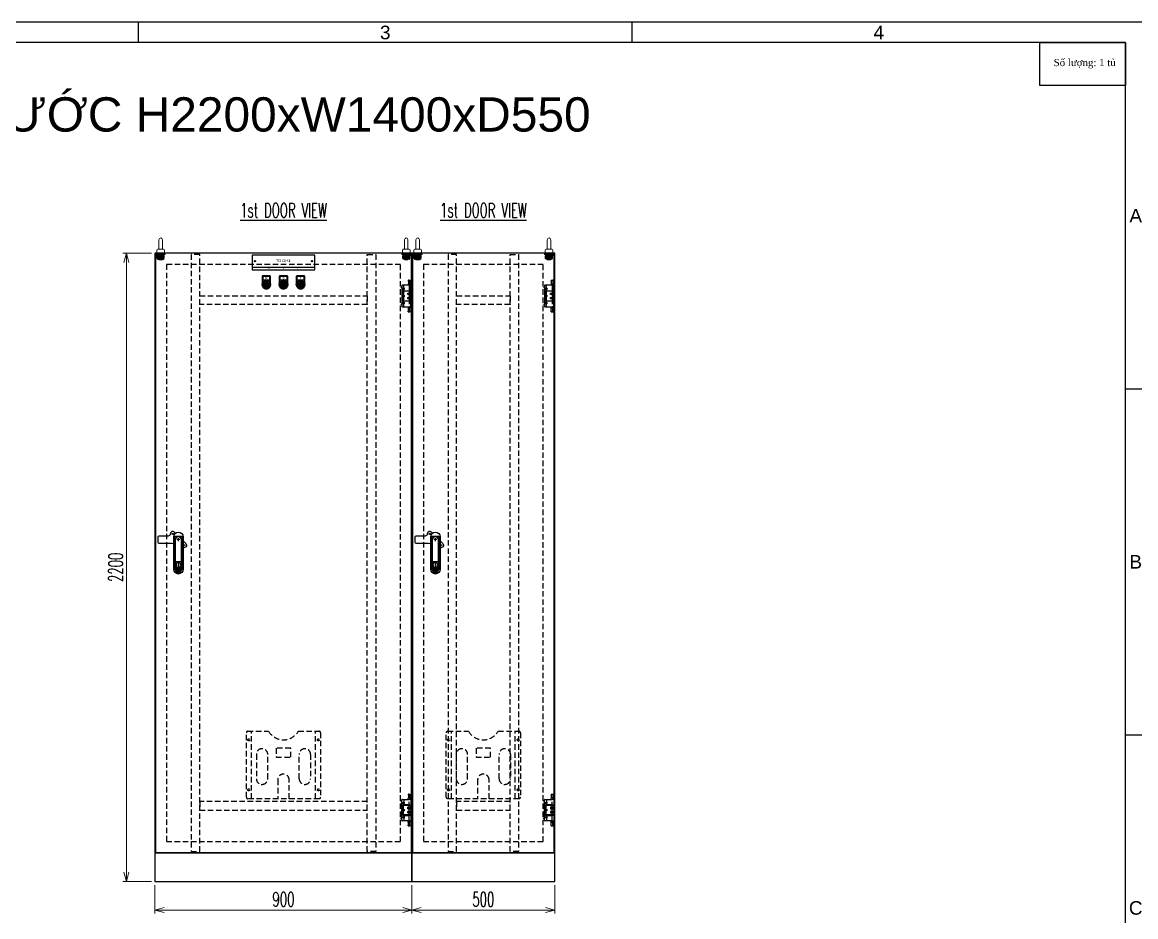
# Model space of a CAD drawing. Header units: millimetres. Extents: x 173893 to 258446, y -176540 to -123824.
# Drawn here: x 186986 to 190886, y -163850 to -160719 of the extents above; entities that cross this region are included whole.
import ezdxf
from ezdxf.enums import TextEntityAlignment as Align

# ---------------------------------------------------------------- set-up
doc = ezdxf.new("R2010")
doc.units = ezdxf.units.MM
doc.header["$LTSCALE"] = 3
for name, pattern in [('ACAD_ISO04W100', [30, 24, -3, 0, -3]), ('CACHE2', [4.7625, 3.175, -1.5875]), ('HIDDEN', [9.525, 6.35, -3.175])]:
    doc.linetypes.add(name, pattern=pattern)
for name, color, linetype in [('1-EMC-ACESS', 4, 'Continuous'), ('@.DM. NÉT CHÍNH', 7, 'Continuous'), ('@.TEXT', 7, 'Continuous'), ('@.VISIBLE', 7, 'Continuous'), ('Ann_green', 3, 'Continuous'), ('centerline', 6, 'ACAD_ISO04W100'), ('dim', 7, 'Continuous'), ('EQUIPMENT', 4, 'Continuous'), ('equipments', 2, 'Continuous'), ('hw_Punch', 3, 'Continuous')]:
    doc.layers.add(name, color=color, linetype=linetype)
doc.layers.add('FORT', color=2, linetype='Continuous', lineweight=35)
doc.layers.add('POINTILLE', color=8, linetype='CACHE2', lineweight=25)
doc.styles.add('Ann_w01', font='romans.shx', dxfattribs={"width": 0.6, "bigfont": 'chineset.shx'})
doc.styles.add('Arial', font='arial.ttf')
doc.styles.add('ISO8', font='ISO8')
doc.styles.get("Standard").update_dxf_attribs({"font": 'arial.ttf'})
doc.dimstyles.new('Dim 01_SC25', dxfattribs={"dimscale": 25, "dimtxt": 2, "dimasz": 1.3, "dimexe": 0.5, "dimexo": 0.5, "dimgap": 0.5, "dimtad": 1, "dimdec": 1, "dimzin": 12, "dimdsep": 46, "dimtxsty": 'Ann_w01', "dimblk": 'OPEN30', "dimcen": 1.5, "dimclrd": 6, "dimclre": 6, "dimclrt": 3, "dimadec": 1, "dimazin": 3, "dimtm": 1e-09, "dimtfac": 1, "dimtdec": 1, "dimtix": 1, "dimtmove": 0, "dimatfit": 3, "dimldrblk": 'OPEN30', "dimfxl": 1, "dimtolj": 1, "dimlwd": 0, "dimlwe": 0, "dimarcsym": 0})

# ---------------------------------------------------------------- blocks, each defined once
blk = doc.blocks.new('KHUNG BAN VE (Made by Tung)')
at = {"layer": '@.VISIBLE', "color": 8}
for p, q in [((148.5, 207), (148.5, 210)), ((221.25, 207), (221.25, 210)), ((294, 156), (297, 156)), ((294, 105), (297, 105))]:
    blk.add_line(p, q, dxfattribs=at)
for points in [[(0, 0), (297, 0), (297, 210), (0, 210)], [(3, 3), (294, 3), (294, 207), (3, 207)]]:
    blk.add_lwpolyline(points, close=True, dxfattribs=at)
at = {"layer": '@.TEXT', "color": 1, "style": 'Arial'}
for s, p in [('3', (184.875, 208.5)), ('4', (257.625, 208.5)), ('A', (295.5, 181.5)), ('B', (295.5, 130.5)), ('C', (295.5, 79.5))]:
    blk.add_text(s, height=2, dxfattribs=at).set_placement(p, align=Align.MIDDLE_CENTER)
for tag, height, p in [('DESIGNER_NAME', 2, (38, 15.5)), ('PROJECT_CODE', 2, (258.5, 15.5)), ('SCALE', 2, (289, 15.5)), ('APPROVED_NAME', 2, (38, 10.5)), ('CUSTOMER_NAME', 2, (258.5, 10.5)), ('PAGE', 2, (289, 10.5)), ('DRAWING_NAME', 4, (173, 8)), ('TOTAL', 2, (289, 5.5))]:
    blk.add_attdef(tag, text='', height=height, dxfattribs=at).set_placement(p, align=Align.MIDDLE_CENTER)
blk = doc.blocks.new('_Open30')
at = {"color": 0, "linetype": 'ByBlock', "lineweight": -2}
for p, q in [((-1, 0.27), (0, 0)), ((0, 0), (-1, -0.27)), ((0, 0), (-1, 0))]:
    blk.add_line(p, q, dxfattribs=at)
blk = doc.blocks.new('*D50')
at = {"layer": 'Defpoints', "color": 0, "transparency": 16777216}
for p in [(187450.8, -163726.8), (188350.8, -163726.8), (187450.8, -163826.8)]:
    blk.add_point(p, dxfattribs=at)
at = {"layer": 'dim', "color": 6, "lineweight": 0, "transparency": 16777216}
for p, q in [((187450.8, -163739.3), (187450.8, -163839.3)), ((188350.8, -163739.3), (188350.8, -163839.3)), ((188318.3, -163826.8), (187483.3, -163826.8))]:
    blk.add_line(p, q, dxfattribs=at)
at = {"layer": 'dim', "color": 6, "lineweight": 0, "transparency": 16777216, "xscale": 32.5, "yscale": 32.5, "zscale": 32.5, "rotation": 180}
blk.add_blockref('_Open30', (187450.8, -163826.8), dxfattribs=at)
at = {"layer": 'dim', "color": 6, "lineweight": 0, "transparency": 16777216, "xscale": 32.5, "yscale": 32.5, "zscale": 32.5}
blk.add_blockref('_Open30', (188350.8, -163826.8), dxfattribs=at)
at = {"layer": 'dim', "color": 3, "transparency": 16777216, "insert": (187900.8, -163789.3), "char_height": 50, "attachment_point": 5, "style": 'Ann_w01'}
blk.add_mtext('\\A1;900', dxfattribs=at)
blk = doc.blocks.new('*D51')
at = {"layer": 'Defpoints', "color": 0, "transparency": 16777216}
for p in [(187350.8, -161526.8), (187450.8, -161526.8), (187450.8, -163726.8)]:
    blk.add_point(p, dxfattribs=at)
at = {"layer": 'dim', "color": 6, "lineweight": 0, "transparency": 16777216}
for p, q in [((187438.3, -161526.8), (187338.3, -161526.8)), ((187350.8, -163694.3), (187350.8, -161559.3)), ((187438.3, -163726.8), (187338.3, -163726.8))]:
    blk.add_line(p, q, dxfattribs=at)
at = {"layer": 'dim', "color": 6, "lineweight": 0, "transparency": 16777216, "xscale": 32.5, "yscale": 32.5, "zscale": 32.5}
for p, rotation in [((187350.8, -161526.8), 90), ((187350.8, -163726.8), 270)]:
    blk.add_blockref('_Open30', p, dxfattribs=dict(at, rotation=rotation))
at = {"layer": 'dim', "color": 3, "transparency": 16777216, "insert": (187313.3, -162626.8), "char_height": 50, "attachment_point": 5, "rotation": 90, "style": 'Ann_w01'}
blk.add_mtext('\\A1;2200', dxfattribs=at)
blk = doc.blocks.new('*U30')
at = {"color": 1}
for p, q in [((-7.5, 0), (7.5, 0)), ((5.3, 5.3), (-5.3, -5.3)), ((-5.3, 5.3), (5.3, -5.3)), ((0, -7.5), (0, 7.5))]:
    blk.add_line(p, q, dxfattribs=at)
for radius in [15, 14.5]:
    blk.add_circle((0, 0), radius)
for radius in [8.5, 7.5]:
    blk.add_circle((0, 0), radius, dxfattribs=at)
at = {"layer": 'hw_Punch'}
blk.add_circle((0, 0), 11.5, dxfattribs=at)
blk = doc.blocks.new('*U28')
at = {"color": 2}
for p, q in [((5.3, 5.3), (-5.3, -5.3)), ((-5.3, 5.3), (5.3, -5.3)), ((0, -7.5), (0, 7.5)), ((-7.5, 0), (7.5, 0))]:
    blk.add_line(p, q, dxfattribs=at)
for radius in [15, 14.5]:
    blk.add_circle((0, 0), radius)
for radius in [8.5, 7.5]:
    blk.add_circle((0, 0), radius, dxfattribs=at)
at = {"layer": 'hw_Punch'}
blk.add_circle((0, 0), 11.5, dxfattribs=at)
blk = doc.blocks.new('*U29')
at = {"color": 3}
for p, q in [((5.3, 5.3), (-5.3, -5.3)), ((-5.3, 5.3), (5.3, -5.3)), ((0, -7.5), (0, 7.5)), ((-7.5, 0), (7.5, 0))]:
    blk.add_line(p, q, dxfattribs=at)
for radius in [15, 14.5]:
    blk.add_circle((0, 0), radius)
for radius in [8.5, 7.5]:
    blk.add_circle((0, 0), radius, dxfattribs=at)
at = {"layer": 'hw_Punch'}
blk.add_circle((0, 0), 11.5, dxfattribs=at)
blk = doc.blocks.new('*D52')
at = {"layer": 'Defpoints', "color": 0, "transparency": 16777216}
for p in [(188350.8, -163726.8), (188850.8, -163726.8), (188350.8, -163826.8)]:
    blk.add_point(p, dxfattribs=at)
at = {"layer": 'dim', "color": 6, "lineweight": 0, "transparency": 16777216}
for p, q in [((188350.8, -163739.3), (188350.8, -163839.3)), ((188850.8, -163739.3), (188850.8, -163839.3)), ((188818.3, -163826.8), (188383.3, -163826.8))]:
    blk.add_line(p, q, dxfattribs=at)
at = {"layer": 'dim', "color": 6, "lineweight": 0, "transparency": 16777216, "xscale": 32.5, "yscale": 32.5, "zscale": 32.5, "rotation": 180}
blk.add_blockref('_Open30', (188350.8, -163826.8), dxfattribs=at)
at = {"layer": 'dim', "color": 6, "lineweight": 0, "transparency": 16777216, "xscale": 32.5, "yscale": 32.5, "zscale": 32.5}
blk.add_blockref('_Open30', (188850.8, -163826.8), dxfattribs=at)
at = {"layer": 'dim', "color": 3, "transparency": 16777216, "insert": (188600.8, -163789.3), "char_height": 50, "attachment_point": 5, "style": 'Ann_w01'}
blk.add_mtext('\\A1;500', dxfattribs=at)
blk = doc.blocks.new('HM12_COTE')
at = {"layer": 'FORT'}
for p, q in [((-11, 9.2), (-9.5, 10)), ((-11, 0.8), (-11, 9.2)), ((-9.5, 0), (-11, 0.8)), ((9.5, 10), (-9.5, 10)), ((-9.5, 0), (9.5, 0)), ((-5.5, 0.8), (-5.5, 9.2)), ((5.5, 0.8), (5.5, 9.2)), ((11, 9.2), (9.5, 10)), ((9.5, 0), (11, 0.8)), ((11, 0.8), (11, 9.2))]:
    blk.add_line(p, q, dxfattribs=at)
for centre, radius, start, end in [((-8.2, 5.1), 4.86, 55.6159, 124.3841), ((-8.2, 4.9), 4.86, 235.6159, 304.3841), ((0, -8.2), 18.2, 72.4121, 107.5879), ((0, 18.2), 18.2, 252.4121, 287.5879), ((8.2, 5.1), 4.86, 55.6159, 124.3841), ((8.2, 4.9), 4.86, 235.6159, 304.3841)]:
    blk.add_arc(centre, radius, start, end, dxfattribs=at)
blk = doc.blocks.new('CALE_M12_IPN')
at = {"layer": 'FORT'}
for p, q in [((-13.5, 3.61), (13.5, 3.61)), ((-13.5, -1.89), (-13.5, 3.61)), ((13.5, 1.89), (-13.5, -1.89)), ((13.5, 3.61), (13.5, 1.89))]:
    blk.add_line(p, q, dxfattribs=at)
at = {"layer": 'POINTILLE'}
for p, q in [((-7, 3.61), (-7, -0.98)), ((7, 3.61), (7, 0.98))]:
    blk.add_line(p, q, dxfattribs=at)
blk = doc.blocks.new('RONDELLE_M12')
at = {"layer": 'FORT'}
blk.add_lwpolyline([(-13.5, 2.5), (-13.5, 0), (13.5, 0), (13.5, 2.5)], close=True, dxfattribs=at)
at = {"layer": 'POINTILLE'}
for p, q in [((-7, 0), (-7, 2.5)), ((7, 0), (7, 2.5))]:
    blk.add_line(p, q, dxfattribs=at)

msp = doc.modelspace()

# ---------------------------------------------------------------- linework, layer by layer
for points in [[(190550.07, -160789.84), (190850.07, -160789.84), (190850.07, -160939.82), (190550.07, -160939.82)], [(187450.83, -163626.78), (188350.83, -163626.78), (188350.83, -161526.78), (187450.83, -161526.78)], [(188350.83, -163626.78), (188850.83, -163626.78), (188850.83, -161526.78), (188350.83, -161526.78)], [(188350.83, -163626.78), (187450.83, -163626.78), (187450.83, -163726.78), (188350.83, -163726.78)], [(188850.83, -163626.78), (188350.83, -163626.78), (188350.83, -163726.78), (188850.83, -163726.78)]]:
    msp.add_lwpolyline(points, close=True)
at = {"color": 4}
for points in [[(187452.33, -163626.78), (188349.33, -163626.78), (188349.33, -161526.78), (187452.33, -161526.78)], [(188352.33, -163626.78), (188849.33, -163626.78), (188849.33, -161526.78), (188352.33, -161526.78)]]:
    msp.add_lwpolyline(points, close=True, dxfattribs=at)
at = {"color": 8, "linetype": 'HIDDEN'}
for points in [[(187577.33, -161531.78), (187577.33, -163621.78), (187607.33, -163621.78), (187607.33, -161531.78)], [(188224.33, -161531.78), (188224.33, -163621.78), (188194.33, -163621.78), (188194.33, -161531.78)], [(188477.33, -161531.78), (188477.33, -163621.78), (188507.33, -163621.78), (188507.33, -161531.78)], [(188724.33, -161531.78), (188724.33, -163621.78), (188694.33, -163621.78), (188694.33, -161531.78)], [(187490.83, -163586.78), (188310.83, -163586.78), (188310.83, -161566.78), (187490.83, -161566.78)], [(188390.83, -163586.78), (188810.83, -163586.78), (188810.83, -161566.78), (188390.83, -161566.78)], [(188194.33, -161706.78), (187607.33, -161706.78), (187607.33, -161676.78), (188194.33, -161676.78)], [(188694.33, -161706.78), (188507.33, -161706.78), (188507.33, -161676.78), (188694.33, -161676.78)], [(188194.33, -163446.78), (187607.33, -163446.78), (187607.33, -163476.78), (188194.33, -163476.78)], [(188694.33, -163446.78), (188507.33, -163446.78), (188507.33, -163476.78), (188694.33, -163476.78)]]:
    msp.add_lwpolyline(points, close=True, dxfattribs=at)
for points in [[(187855.83, -161638.26), (187855.83, -161608.78, 0.4142136), (187853.83, -161606.78), (187827.83, -161606.78, 0.4142136), (187825.83, -161608.78), (187825.83, -161638.26)], [(187915.83, -161638.26), (187915.83, -161608.78, 0.4142136), (187913.83, -161606.78), (187887.83, -161606.78, 0.4142136), (187885.83, -161608.78), (187885.83, -161638.26)], [(187975.83, -161638.26), (187975.83, -161608.78, 0.4142136), (187973.83, -161606.78), (187947.83, -161606.78, 0.4142136), (187945.83, -161608.78), (187945.83, -161638.26)]]:
    msp.add_lwpolyline(points, format="xyb")
for points in [[(187829.08, -161619.78), (187852.58, -161619.78, 0.4142136), (187853.58, -161618.78), (187853.58, -161609.78, 0.4142136), (187852.58, -161608.78), (187829.08, -161608.78, 0.4142136), (187828.08, -161609.78), (187828.08, -161618.78, 0.4142136)], [(187889.08, -161619.78), (187912.58, -161619.78, 0.4142136), (187913.58, -161618.78), (187913.58, -161609.78, 0.4142136), (187912.58, -161608.78), (187889.08, -161608.78, 0.4142136), (187888.08, -161609.78), (187888.08, -161618.78, 0.4142136)], [(187949.08, -161619.78), (187972.58, -161619.78, 0.4142136), (187973.58, -161618.78), (187973.58, -161609.78, 0.4142136), (187972.58, -161608.78), (187949.08, -161608.78, 0.4142136), (187948.08, -161609.78), (187948.08, -161618.78, 0.4142136)]]:
    msp.add_lwpolyline(points, format="xyb", close=True)
for points in [[(187839.35, -161651.78), (187842.31, -161651.78)], [(187840.78, -161651.78), (187840.87, -161651.78)], [(187899.35, -161651.78), (187902.31, -161651.78)], [(187900.78, -161651.78), (187900.87, -161651.78)], [(187959.35, -161651.78), (187962.31, -161651.78)], [(187960.78, -161651.78), (187960.87, -161651.78)]]:
    msp.add_lwpolyline(points)
for centre in [(187840.83, -161636.78), (187840.83, -161636.78), (187900.83, -161636.78), (187900.83, -161636.78), (187960.83, -161636.78), (187960.83, -161636.78)]:
    msp.add_circle(centre, 11.5)
for centre in [(187840.83, -161636.78), (187900.83, -161636.78), (187960.83, -161636.78)]:
    msp.add_arc(centre, 15.07, 174.36588, 5.63412)
at = {"layer": '@.VISIBLE'}
msp.add_line((187790.83, -161575.78), (188010.83, -161575.78), dxfattribs=at)
msp.add_lwpolyline([(187790.83, -161585.78), (188010.83, -161585.78), (188010.83, -161533.78), (187790.83, -161533.78)], close=True, dxfattribs=at)
for centre in [(187800.83, -161554.78), (188000.83, -161554.78)]:
    msp.add_circle(centre, 2, dxfattribs=at)
at = {"layer": 'Ann_green', "color": 8, "linetype": 'HIDDEN'}
for p, q in [((187788.83, -163436.78), (187788.83, -163200.78)), ((188012.83, -163436.78), (188012.83, -163200.78)), ((188488.83, -163436.78), (188488.83, -163200.78)), ((188712.83, -163436.78), (188712.83, -163200.78))]:
    msp.add_line(p, q, dxfattribs=at)
for points in [[(188030.83, -163205.78), (188030.83, -163431.78, -0.4142136), (188025.83, -163436.78), (187775.83, -163436.78, -0.4142136), (187770.83, -163431.78), (187770.83, -163205.78, -0.4142136), (187775.83, -163200.78), (187848.87, -163200.78, 0.5773503), (187952.79, -163200.78), (188025.83, -163200.78, -0.4142136)], [(188730.83, -163205.78), (188730.83, -163431.78, -0.4142136), (188725.83, -163436.78), (188475.83, -163436.78, -0.4142136), (188470.83, -163431.78), (188470.83, -163205.78, -0.4142136), (188475.83, -163200.78), (188548.87, -163200.78, 0.5773503), (188652.79, -163200.78), (188725.83, -163200.78, -0.4142136)], [(187825.83, -163386.78), (187825.83, -163386.78, 0.4142136), (187845.83, -163366.78), (187845.83, -163281.78, 0.4142136), (187825.83, -163261.78), (187825.83, -163261.78, 0.4142136), (187805.83, -163281.78), (187805.83, -163366.78, 0.4142136)], [(187975.82, -163386.78), (187975.82, -163386.78, -0.4142136), (187955.82, -163366.78), (187955.82, -163281.78, -0.4142136), (187975.82, -163261.78), (187975.82, -163261.78, -0.4142136), (187995.82, -163281.78), (187995.82, -163366.78, -0.4142136)], [(188525.83, -163386.78), (188525.83, -163386.78, 0.4142136), (188545.83, -163366.78), (188545.83, -163281.78, 0.4142136), (188525.83, -163261.78), (188525.83, -163261.78, 0.4142136), (188505.83, -163281.78), (188505.83, -163366.78, 0.4142136)], [(188675.82, -163386.78), (188675.82, -163386.78, -0.4142136), (188655.82, -163366.78), (188655.82, -163281.78, -0.4142136), (188675.82, -163261.78), (188675.82, -163261.78, -0.4142136), (188695.82, -163281.78), (188695.82, -163366.78, -0.4142136)]]:
    msp.add_lwpolyline(points, format="xyb", close=True, dxfattribs=at)
for points in [[(187875.33, -163291.28), (187926.33, -163291.28), (187926.33, -163260.28), (187875.33, -163260.28)], [(188575.33, -163291.28), (188626.33, -163291.28), (188626.33, -163260.28), (188575.33, -163260.28)]]:
    msp.add_lwpolyline(points, close=True, dxfattribs=at)
for points in [[(187920.83, -163436.78), (187920.83, -163370.78, 1), (187880.83, -163370.78), (187880.83, -163436.78)], [(188620.83, -163436.78), (188620.83, -163370.78, 1), (188580.83, -163370.78), (188580.83, -163436.78)]]:
    msp.add_lwpolyline(points, format="xyb", dxfattribs=at)
for centre in [(187778.83, -163230.78), (188022.83, -163230.78), (188478.83, -163230.78), (188722.83, -163230.78), (187778.83, -163405.78), (188022.83, -163405.78), (188478.83, -163405.78), (188722.83, -163405.78)]:
    msp.add_circle(centre, 3.5, dxfattribs=at)
at = {"layer": 'centerline'}
for p, q in [((187470.83, -161528.78), (187470.83, -161524.78)), ((188330.83, -161528.78), (188330.83, -161524.78)), ((188370.83, -161528.78), (188370.83, -161524.78)), ((188830.83, -161528.78), (188830.83, -161524.78)), ((188341.33, -161633.28), (188341.33, -161720.28)), ((188841.33, -161633.28), (188841.33, -161720.28)), ((187532.83, -162534.78), (187532.83, -162524.78)), ((188432.83, -162534.78), (188432.83, -162524.78)), ((188341.33, -163520.28), (188341.33, -163433.28)), ((188841.33, -163520.28), (188841.33, -163433.28))]:
    msp.add_line(p, q, dxfattribs=at)
for points in [[(187537.83, -162529.78), (187527.83, -162529.78)], [(188437.83, -162529.78), (188427.83, -162529.78)]]:
    msp.add_lwpolyline(points, dxfattribs=at)
at = {"layer": 'EQUIPMENT'}
for p, q in [((188315.13, -161640.28), (188315.13, -161713.28)), ((188322.36, -161639.28), (188316.13, -161639.28)), ((188321.79, -161657.28), (188321.79, -161640.28)), ((188341.33, -161639.28), (188322.36, -161639.28)), ((188337.83, -161634.78), (188337.83, -161636.78)), ((188338.33, -161634.28), (188344.33, -161634.28)), ((188338.83, -161637.78), (188338.83, -161639.28)), ((188341.33, -161639.28), (188346.33, -161639.28)), ((188343.83, -161637.78), (188343.83, -161639.28)), ((188344.83, -161634.78), (188344.83, -161636.78)), ((188347.33, -161657.28), (188347.33, -161640.28)), ((188815.13, -161640.28), (188815.13, -161713.28)), ((188822.36, -161639.28), (188816.13, -161639.28)), ((188821.79, -161657.28), (188821.79, -161640.28)), ((188841.33, -161639.28), (188822.36, -161639.28)), ((188837.83, -161634.78), (188837.83, -161636.78)), ((188838.33, -161634.28), (188844.33, -161634.28)), ((188838.83, -161637.78), (188838.83, -161639.28)), ((188841.33, -161639.28), (188846.33, -161639.28)), ((188843.83, -161637.78), (188843.83, -161639.28)), ((188844.83, -161634.78), (188844.83, -161636.78)), ((188847.33, -161657.28), (188847.33, -161640.28)), ((188313.13, -161646.28), (188313.13, -161648.28)), ((188315.13, -161646.28), (188313.13, -161646.28)), ((188315.13, -161648.28), (188313.13, -161648.28)), ((188318.9, -161695.28), (188318.9, -161658.28)), ((188318.9, -161658.28), (188321.21, -161658.28)), ((188321.21, -161658.28), (188341.33, -161658.28)), ((188326.39, -161659.98), (188326.39, -161658.28)), ((188336.72, -161658.28), (188336.72, -161659.98)), ((188336.72, -161666.78), (188336.72, -161671.78)), ((188336.72, -161681.78), (188336.72, -161686.78)), ((188338.34, -161659.98), (188337.83, -161658.28)), ((188337.83, -161666.78), (188337.83, -161669.11)), ((188339.18, -161671.08), (188337.93, -161669.41)), ((188339.18, -161682.48), (188337.93, -161684.15)), ((188343.08, -161671.28), (188339.58, -161671.28)), ((188339.58, -161682.28), (188343.08, -161682.28)), ((188346.33, -161658.28), (188341.33, -161658.28)), ((188343.48, -161671.08), (188344.73, -161669.41)), ((188343.48, -161682.48), (188344.73, -161684.15)), ((188344.32, -161659.98), (188344.83, -161658.28)), ((188344.83, -161666.78), (188344.83, -161669.11)), ((188813.13, -161646.28), (188813.13, -161648.28)), ((188815.13, -161646.28), (188813.13, -161646.28)), ((188815.13, -161648.28), (188813.13, -161648.28)), ((188818.9, -161695.28), (188818.9, -161658.28)), ((188818.9, -161658.28), (188821.21, -161658.28)), ((188821.21, -161658.28), (188841.33, -161658.28)), ((188826.39, -161659.98), (188826.39, -161658.28)), ((188836.72, -161658.28), (188836.72, -161659.98)), ((188836.72, -161666.78), (188836.72, -161671.78)), ((188836.72, -161681.78), (188836.72, -161686.78)), ((188838.34, -161659.98), (188837.83, -161658.28)), ((188837.83, -161666.78), (188837.83, -161669.11)), ((188839.18, -161671.08), (188837.93, -161669.41)), ((188839.18, -161682.48), (188837.93, -161684.15)), ((188843.08, -161671.28), (188839.58, -161671.28)), ((188839.58, -161682.28), (188843.08, -161682.28)), ((188846.33, -161658.28), (188841.33, -161658.28)), ((188843.48, -161671.08), (188844.73, -161669.41)), ((188843.48, -161682.48), (188844.73, -161684.15)), ((188844.32, -161659.98), (188844.83, -161658.28)), ((188844.83, -161666.78), (188844.83, -161669.11)), ((188313.13, -161705.28), (188313.13, -161707.28)), ((188315.13, -161705.28), (188313.13, -161705.28)), ((188315.13, -161707.28), (188313.13, -161707.28)), ((188316.13, -161714.28), (188322.36, -161714.28)), ((188321.21, -161695.28), (188318.9, -161695.28)), ((188341.33, -161695.28), (188321.21, -161695.28)), ((188321.79, -161713.28), (188321.79, -161696.28)), ((188322.36, -161714.28), (188341.33, -161714.28)), ((188326.39, -161695.28), (188326.39, -161693.58)), ((188336.72, -161693.58), (188336.72, -161695.28)), ((188337.83, -161684.45), (188337.83, -161686.78)), ((188338.34, -161693.58), (188337.83, -161695.28)), ((188337.83, -161716.78), (188337.83, -161718.78)), ((188344.33, -161719.28), (188338.33, -161719.28)), ((188338.83, -161714.28), (188338.83, -161715.78)), ((188341.33, -161695.28), (188346.33, -161695.28)), ((188346.33, -161714.28), (188341.33, -161714.28)), ((188343.83, -161714.28), (188343.83, -161715.78)), ((188344.32, -161693.58), (188344.83, -161695.28)), ((188344.83, -161684.45), (188344.83, -161686.78)), ((188344.83, -161716.78), (188344.83, -161718.78)), ((188347.33, -161713.28), (188347.33, -161696.28)), ((188813.13, -161705.28), (188813.13, -161707.28)), ((188815.13, -161705.28), (188813.13, -161705.28)), ((188815.13, -161707.28), (188813.13, -161707.28)), ((188816.13, -161714.28), (188822.36, -161714.28)), ((188821.21, -161695.28), (188818.9, -161695.28)), ((188841.33, -161695.28), (188821.21, -161695.28)), ((188821.79, -161713.28), (188821.79, -161696.28)), ((188822.36, -161714.28), (188841.33, -161714.28)), ((188826.39, -161695.28), (188826.39, -161693.58)), ((188836.72, -161693.58), (188836.72, -161695.28)), ((188837.83, -161684.45), (188837.83, -161686.78)), ((188838.34, -161693.58), (188837.83, -161695.28)), ((188837.83, -161716.78), (188837.83, -161718.78)), ((188844.33, -161719.28), (188838.33, -161719.28)), ((188838.83, -161714.28), (188838.83, -161715.78)), ((188841.33, -161695.28), (188846.33, -161695.28)), ((188846.33, -161714.28), (188841.33, -161714.28)), ((188843.83, -161714.28), (188843.83, -161715.78)), ((188844.32, -161693.58), (188844.83, -161695.28)), ((188844.83, -161684.45), (188844.83, -161686.78)), ((188844.83, -161716.78), (188844.83, -161718.78)), ((188847.33, -161713.28), (188847.33, -161696.28)), ((188337.83, -163436.78), (188337.83, -163434.78)), ((188344.33, -163434.28), (188338.33, -163434.28)), ((188338.83, -163439.28), (188338.83, -163437.78)), ((188343.83, -163439.28), (188343.83, -163437.78)), ((188344.83, -163436.78), (188344.83, -163434.78)), ((188837.83, -163436.78), (188837.83, -163434.78)), ((188844.33, -163434.28), (188838.33, -163434.28)), ((188838.83, -163439.28), (188838.83, -163437.78)), ((188843.83, -163439.28), (188843.83, -163437.78)), ((188844.83, -163436.78), (188844.83, -163434.78)), ((188313.13, -163448.28), (188313.13, -163446.28)), ((188315.13, -163446.28), (188313.13, -163446.28)), ((188315.13, -163448.28), (188313.13, -163448.28)), ((188315.13, -163513.28), (188315.13, -163440.28)), ((188316.13, -163439.28), (188322.36, -163439.28)), ((188321.21, -163458.28), (188318.9, -163458.28)), ((188318.9, -163458.28), (188318.9, -163495.28)), ((188341.33, -163458.28), (188321.21, -163458.28)), ((188321.79, -163440.28), (188321.79, -163457.28)), ((188322.36, -163439.28), (188341.33, -163439.28)), ((188326.39, -163458.28), (188326.39, -163459.98)), ((188336.72, -163459.98), (188336.72, -163458.28)), ((188336.72, -163471.78), (188336.72, -163466.78)), ((188338.34, -163459.98), (188337.83, -163458.28)), ((188337.83, -163469.11), (188337.83, -163466.78)), ((188339.18, -163471.08), (188337.93, -163469.41)), ((188339.58, -163471.28), (188343.08, -163471.28)), ((188346.33, -163439.28), (188341.33, -163439.28)), ((188341.33, -163458.28), (188346.33, -163458.28)), ((188343.48, -163471.08), (188344.73, -163469.41)), ((188344.32, -163459.98), (188344.83, -163458.28)), ((188344.83, -163469.11), (188344.83, -163466.78)), ((188347.33, -163440.28), (188347.33, -163457.28)), ((188813.13, -163448.28), (188813.13, -163446.28)), ((188815.13, -163446.28), (188813.13, -163446.28)), ((188815.13, -163448.28), (188813.13, -163448.28)), ((188815.13, -163513.28), (188815.13, -163440.28)), ((188816.13, -163439.28), (188822.36, -163439.28)), ((188821.21, -163458.28), (188818.9, -163458.28)), ((188818.9, -163458.28), (188818.9, -163495.28)), ((188841.33, -163458.28), (188821.21, -163458.28)), ((188821.79, -163440.28), (188821.79, -163457.28)), ((188822.36, -163439.28), (188841.33, -163439.28)), ((188826.39, -163458.28), (188826.39, -163459.98)), ((188836.72, -163459.98), (188836.72, -163458.28)), ((188836.72, -163471.78), (188836.72, -163466.78)), ((188838.34, -163459.98), (188837.83, -163458.28)), ((188837.83, -163469.11), (188837.83, -163466.78)), ((188839.18, -163471.08), (188837.93, -163469.41)), ((188839.58, -163471.28), (188843.08, -163471.28)), ((188846.33, -163439.28), (188841.33, -163439.28)), ((188841.33, -163458.28), (188846.33, -163458.28)), ((188843.48, -163471.08), (188844.73, -163469.41)), ((188844.32, -163459.98), (188844.83, -163458.28)), ((188844.83, -163469.11), (188844.83, -163466.78)), ((188847.33, -163440.28), (188847.33, -163457.28)), ((188313.13, -163507.28), (188313.13, -163505.28)), ((188315.13, -163505.28), (188313.13, -163505.28)), ((188315.13, -163507.28), (188313.13, -163507.28)), ((188322.36, -163514.28), (188316.13, -163514.28)), ((188318.9, -163495.28), (188321.21, -163495.28)), ((188321.21, -163495.28), (188341.33, -163495.28)), ((188321.79, -163496.28), (188321.79, -163513.28)), ((188341.33, -163514.28), (188322.36, -163514.28)), ((188326.39, -163493.58), (188326.39, -163495.28)), ((188336.72, -163486.78), (188336.72, -163481.78)), ((188336.72, -163495.28), (188336.72, -163493.58)), ((188337.83, -163486.78), (188337.83, -163484.45)), ((188338.34, -163493.58), (188337.83, -163495.28)), ((188339.18, -163482.48), (188337.93, -163484.15)), ((188338.83, -163515.78), (188338.83, -163514.28)), ((188343.08, -163482.28), (188339.58, -163482.28)), ((188346.33, -163495.28), (188341.33, -163495.28)), ((188341.33, -163514.28), (188346.33, -163514.28)), ((188343.48, -163482.48), (188344.73, -163484.15)), ((188343.83, -163515.78), (188343.83, -163514.28)), ((188344.32, -163493.58), (188344.83, -163495.28)), ((188344.83, -163486.78), (188344.83, -163484.45)), ((188347.33, -163496.28), (188347.33, -163513.28)), ((188813.13, -163507.28), (188813.13, -163505.28)), ((188815.13, -163505.28), (188813.13, -163505.28)), ((188815.13, -163507.28), (188813.13, -163507.28)), ((188822.36, -163514.28), (188816.13, -163514.28)), ((188818.9, -163495.28), (188821.21, -163495.28)), ((188821.21, -163495.28), (188841.33, -163495.28)), ((188821.79, -163496.28), (188821.79, -163513.28)), ((188841.33, -163514.28), (188822.36, -163514.28)), ((188826.39, -163493.58), (188826.39, -163495.28)), ((188836.72, -163486.78), (188836.72, -163481.78)), ((188836.72, -163495.28), (188836.72, -163493.58)), ((188837.83, -163486.78), (188837.83, -163484.45)), ((188838.34, -163493.58), (188837.83, -163495.28)), ((188839.18, -163482.48), (188837.93, -163484.15)), ((188838.83, -163515.78), (188838.83, -163514.28)), ((188843.08, -163482.28), (188839.58, -163482.28)), ((188846.33, -163495.28), (188841.33, -163495.28)), ((188841.33, -163514.28), (188846.33, -163514.28)), ((188843.48, -163482.48), (188844.73, -163484.15)), ((188843.83, -163515.78), (188843.83, -163514.28)), ((188844.32, -163493.58), (188844.83, -163495.28)), ((188844.83, -163486.78), (188844.83, -163484.45)), ((188847.33, -163496.28), (188847.33, -163513.28)), ((188337.83, -163518.78), (188337.83, -163516.78)), ((188338.33, -163519.28), (188344.33, -163519.28)), ((188344.83, -163518.78), (188344.83, -163516.78)), ((188837.83, -163518.78), (188837.83, -163516.78)), ((188838.33, -163519.28), (188844.33, -163519.28)), ((188844.83, -163518.78), (188844.83, -163516.78))]:
    msp.add_line(p, q, dxfattribs=at)
at = {"layer": 'EQUIPMENT', "color": 8}
for p, q in [((188337.83, -161621.78), (188337.83, -161623.78)), ((188338.33, -161621.28), (188344.33, -161621.28)), ((188338.83, -161624.78), (188338.83, -161634.28)), ((188343.83, -161624.78), (188343.83, -161634.28)), ((188344.83, -161621.78), (188344.83, -161623.78)), ((188837.83, -161621.78), (188837.83, -161623.78)), ((188838.33, -161621.28), (188844.33, -161621.28)), ((188838.83, -161624.78), (188838.83, -161634.28)), ((188843.83, -161624.78), (188843.83, -161634.28)), ((188844.83, -161621.78), (188844.83, -161623.78)), ((188338.83, -161728.78), (188338.83, -161719.28)), ((188343.83, -161728.78), (188343.83, -161719.28)), ((188838.83, -161728.78), (188838.83, -161719.28)), ((188843.83, -161728.78), (188843.83, -161719.28)), ((188337.83, -161731.78), (188337.83, -161729.78)), ((188338.33, -161732.28), (188344.33, -161732.28)), ((188344.83, -161731.78), (188344.83, -161729.78)), ((188837.83, -161731.78), (188837.83, -161729.78)), ((188838.33, -161732.28), (188844.33, -161732.28)), ((188844.83, -161731.78), (188844.83, -161729.78)), ((188337.83, -163421.78), (188337.83, -163423.78)), ((188338.33, -163421.28), (188344.33, -163421.28)), ((188338.83, -163424.78), (188338.83, -163434.28)), ((188343.83, -163424.78), (188343.83, -163434.28)), ((188344.83, -163421.78), (188344.83, -163423.78)), ((188837.83, -163421.78), (188837.83, -163423.78)), ((188838.33, -163421.28), (188844.33, -163421.28)), ((188838.83, -163424.78), (188838.83, -163434.28)), ((188843.83, -163424.78), (188843.83, -163434.28)), ((188844.83, -163421.78), (188844.83, -163423.78)), ((188337.83, -163531.78), (188337.83, -163529.78)), ((188338.33, -163532.28), (188344.33, -163532.28)), ((188338.83, -163528.78), (188338.83, -163519.28)), ((188343.83, -163528.78), (188343.83, -163519.28)), ((188344.83, -163531.78), (188344.83, -163529.78)), ((188837.83, -163531.78), (188837.83, -163529.78)), ((188838.33, -163532.28), (188844.33, -163532.28)), ((188838.83, -163528.78), (188838.83, -163519.28)), ((188843.83, -163528.78), (188843.83, -163519.28)), ((188844.83, -163531.78), (188844.83, -163529.78))]:
    msp.add_line(p, q, dxfattribs=at)
for points in [[(188347.33, -161671.78), (188336.08, -161671.78), (188336.08, -161666.78), (188347.33, -161666.78), (188347.33, -161659.98), (188320.63, -161659.98), (188320.63, -161693.58), (188347.33, -161693.58), (188347.33, -161686.78), (188336.08, -161686.78), (188336.08, -161681.78), (188347.33, -161681.78)], [(188847.33, -161671.78), (188836.08, -161671.78), (188836.08, -161666.78), (188847.33, -161666.78), (188847.33, -161659.98), (188820.63, -161659.98), (188820.63, -161693.58), (188847.33, -161693.58), (188847.33, -161686.78), (188836.08, -161686.78), (188836.08, -161681.78), (188847.33, -161681.78)], [(188347.33, -163481.78), (188336.08, -163481.78), (188336.08, -163486.78), (188347.33, -163486.78), (188347.33, -163493.58), (188320.63, -163493.58), (188320.63, -163459.98), (188347.33, -163459.98), (188347.33, -163466.78), (188336.08, -163466.78), (188336.08, -163471.78), (188347.33, -163471.78)], [(188847.33, -163481.78), (188836.08, -163481.78), (188836.08, -163486.78), (188847.33, -163486.78), (188847.33, -163493.58), (188820.63, -163493.58), (188820.63, -163459.98), (188847.33, -163459.98), (188847.33, -163466.78), (188836.08, -163466.78), (188836.08, -163471.78), (188847.33, -163471.78)]]:
    msp.add_lwpolyline(points, close=True, dxfattribs=at)
for centre in [(188320.83, -161651.78), (188320.83, -161676.78), (188820.83, -161651.78), (188820.83, -161676.78), (188320.83, -161701.78), (188820.83, -161701.78), (188320.83, -163451.78), (188320.83, -163476.78), (188820.83, -163451.78), (188820.83, -163476.78), (188320.83, -163501.78), (188820.83, -163501.78)]:
    msp.add_circle(centre, 3, dxfattribs=at)
at = {"layer": 'EQUIPMENT'}
for centre, radius, start, end in [((188316.13, -161640.28), 1, 90, 180), ((188338.33, -161634.78), 0.5, 90, 180), ((188338.33, -161636.78), 0.5, 180, 270), ((188338.33, -161637.78), 0.5, 0, 90), ((188344.33, -161637.78), 0.5, 90, 180), ((188344.33, -161634.78), 0.5, 0, 90), ((188344.33, -161636.78), 0.5, 270, 0), ((188346.33, -161640.28), 1, 0, 90), ((188816.13, -161640.28), 1, 90, 180), ((188838.33, -161634.78), 0.5, 90, 180), ((188838.33, -161636.78), 0.5, 180, 270), ((188838.33, -161637.78), 0.5, 0, 90), ((188844.33, -161637.78), 0.5, 90, 180), ((188844.33, -161634.78), 0.5, 0, 90), ((188844.33, -161636.78), 0.5, 270, 0), ((188846.33, -161640.28), 1, 0, 90), ((188338.33, -161669.11), 0.5, 180, 216.8699), ((188339.58, -161670.78), 0.5, 216.8699, 270), ((188339.58, -161682.78), 0.5, 90, 143.1301), ((188343.08, -161670.78), 0.5, 270, 323.1301), ((188343.08, -161682.78), 0.5, 36.8699, 90), ((188344.33, -161669.11), 0.5, 323.1301, 0), ((188346.33, -161657.28), 1, 270, 0), ((188838.33, -161669.11), 0.5, 180, 216.8699), ((188839.58, -161670.78), 0.5, 216.8699, 270), ((188839.58, -161682.78), 0.5, 90, 143.1301), ((188843.08, -161670.78), 0.5, 270, 323.1301), ((188843.08, -161682.78), 0.5, 36.8699, 90), ((188844.33, -161669.11), 0.5, 323.1301, 0), ((188846.33, -161657.28), 1, 270, 0), ((188316.13, -161713.28), 1, 180, 270), ((188338.33, -161684.45), 0.5, 143.1301, 180), ((188338.33, -161716.78), 0.5, 90, 180), ((188338.33, -161718.78), 0.5, 180, 270), ((188338.33, -161715.78), 0.5, 270, 0), ((188344.33, -161715.78), 0.5, 180, 270), ((188344.33, -161716.78), 0.5, 0, 90), ((188344.33, -161718.78), 0.5, 270, 0), ((188344.33, -161684.45), 0.5, 0, 36.8699), ((188346.33, -161696.28), 1, 0, 90), ((188346.33, -161713.28), 1, 270, 0), ((188816.13, -161713.28), 1, 180, 270), ((188838.33, -161684.45), 0.5, 143.1301, 180), ((188838.33, -161716.78), 0.5, 90, 180), ((188838.33, -161718.78), 0.5, 180, 270), ((188838.33, -161715.78), 0.5, 270, 0), ((188844.33, -161715.78), 0.5, 180, 270), ((188844.33, -161716.78), 0.5, 0, 90), ((188844.33, -161718.78), 0.5, 270, 0), ((188844.33, -161684.45), 0.5, 0, 36.8699), ((188846.33, -161696.28), 1, 0, 90), ((188846.33, -161713.28), 1, 270, 0), ((188338.33, -163434.78), 0.5, 90, 180), ((188338.33, -163436.78), 0.5, 180, 270), ((188338.33, -163437.78), 0.5, 0, 90), ((188344.33, -163437.78), 0.5, 90, 180), ((188344.33, -163434.78), 0.5, 0, 90), ((188344.33, -163436.78), 0.5, 270, 0), ((188838.33, -163434.78), 0.5, 90, 180), ((188838.33, -163436.78), 0.5, 180, 270), ((188838.33, -163437.78), 0.5, 0, 90), ((188844.33, -163437.78), 0.5, 90, 180), ((188844.33, -163434.78), 0.5, 0, 90), ((188844.33, -163436.78), 0.5, 270, 0), ((188316.13, -163440.28), 1, 90, 180), ((188338.33, -163469.11), 0.5, 180, 216.8699), ((188339.58, -163470.78), 0.5, 216.8699, 270), ((188343.08, -163470.78), 0.5, 270, 323.1301), ((188344.33, -163469.11), 0.5, 323.1301, 0), ((188346.33, -163440.28), 1, 0, 90), ((188346.33, -163457.28), 1, 270, 0), ((188816.13, -163440.28), 1, 90, 180), ((188838.33, -163469.11), 0.5, 180, 216.8699), ((188839.58, -163470.78), 0.5, 216.8699, 270), ((188843.08, -163470.78), 0.5, 270, 323.1301), ((188844.33, -163469.11), 0.5, 323.1301, 0), ((188846.33, -163440.28), 1, 0, 90), ((188846.33, -163457.28), 1, 270, 0), ((188316.13, -163513.28), 1, 180, 270), ((188338.33, -163484.45), 0.5, 143.1301, 180), ((188338.33, -163516.78), 0.5, 90, 180), ((188338.33, -163515.78), 0.5, 270, 0), ((188339.58, -163482.78), 0.5, 90, 143.1301), ((188343.08, -163482.78), 0.5, 36.8699, 90), ((188344.33, -163515.78), 0.5, 180, 270), ((188344.33, -163516.78), 0.5, 0, 90), ((188344.33, -163484.45), 0.5, 0, 36.8699), ((188346.33, -163496.28), 1, 0, 90), ((188346.33, -163513.28), 1, 270, 0), ((188816.13, -163513.28), 1, 180, 270), ((188838.33, -163484.45), 0.5, 143.1301, 180), ((188838.33, -163516.78), 0.5, 90, 180), ((188838.33, -163515.78), 0.5, 270, 0), ((188839.58, -163482.78), 0.5, 90, 143.1301), ((188843.08, -163482.78), 0.5, 36.8699, 90), ((188844.33, -163515.78), 0.5, 180, 270), ((188844.33, -163516.78), 0.5, 0, 90), ((188844.33, -163484.45), 0.5, 0, 36.8699), ((188846.33, -163496.28), 1, 0, 90), ((188846.33, -163513.28), 1, 270, 0), ((188338.33, -163518.78), 0.5, 180, 270), ((188344.33, -163518.78), 0.5, 270, 0), ((188838.33, -163518.78), 0.5, 180, 270), ((188844.33, -163518.78), 0.5, 270, 0)]:
    msp.add_arc(centre, radius, start, end, dxfattribs=at)
at = {"layer": 'EQUIPMENT', "color": 8}
for centre, start, end in [((188338.33, -161621.78), 90, 180), ((188338.33, -161623.78), 180, 270), ((188338.33, -161624.78), 0, 90), ((188344.33, -161624.78), 90, 180), ((188344.33, -161621.78), 0, 90), ((188344.33, -161623.78), 270, 0), ((188838.33, -161621.78), 90, 180), ((188838.33, -161623.78), 180, 270), ((188838.33, -161624.78), 0, 90), ((188844.33, -161624.78), 90, 180), ((188844.33, -161621.78), 0, 90), ((188844.33, -161623.78), 270, 0), ((188338.33, -161729.78), 90, 180), ((188338.33, -161731.78), 180, 270), ((188338.33, -161728.78), 270, 0), ((188344.33, -161728.78), 180, 270), ((188344.33, -161729.78), 0, 90), ((188344.33, -161731.78), 270, 0), ((188838.33, -161729.78), 90, 180), ((188838.33, -161731.78), 180, 270), ((188838.33, -161728.78), 270, 0), ((188844.33, -161728.78), 180, 270), ((188844.33, -161729.78), 0, 90), ((188844.33, -161731.78), 270, 0), ((188338.33, -163421.78), 90, 180), ((188338.33, -163423.78), 180, 270), ((188338.33, -163424.78), 0, 90), ((188344.33, -163424.78), 90, 180), ((188344.33, -163421.78), 0, 90), ((188344.33, -163423.78), 270, 0), ((188838.33, -163421.78), 90, 180), ((188838.33, -163423.78), 180, 270), ((188838.33, -163424.78), 0, 90), ((188844.33, -163424.78), 90, 180), ((188844.33, -163421.78), 0, 90), ((188844.33, -163423.78), 270, 0), ((188338.33, -163529.78), 90, 180), ((188338.33, -163531.78), 180, 270), ((188338.33, -163528.78), 270, 0), ((188344.33, -163528.78), 180, 270), ((188344.33, -163529.78), 0, 90), ((188344.33, -163531.78), 270, 0), ((188838.33, -163529.78), 90, 180), ((188838.33, -163531.78), 180, 270), ((188838.33, -163528.78), 270, 0), ((188844.33, -163528.78), 180, 270), ((188844.33, -163529.78), 0, 90), ((188844.33, -163531.78), 270, 0)]:
    msp.add_arc(centre, 0.5, start, end, dxfattribs=at)
at = {"layer": 'EQUIPMENT'}
for centre, start_param, end_param in [((188322.36, -161640.28), 3.1415927, 4.712389), ((188822.36, -161640.28), 3.1415927, 4.712389), ((188321.21, -161657.28), 0, 1.5707963), ((188821.21, -161657.28), 0, 1.5707963), ((188321.21, -161696.28), 1.5707963, 3.1415927), ((188322.36, -161713.28), 4.712389, 6.2831853), ((188821.21, -161696.28), 1.5707963, 3.1415927), ((188822.36, -161713.28), 4.712389, 6.2831853)]:
    msp.add_ellipse(centre, major_axis=(0, -1), ratio=0.5773503, start_param=start_param, end_param=end_param, dxfattribs=at)
at = {"layer": 'EQUIPMENT', "extrusion": (0, 0, -1)}
for centre, start_param, end_param in [((188321.21, -163457.28), 1.5707963, 3.1415927), ((188322.36, -163440.28), 4.712389, 6.2831853), ((188821.21, -163457.28), 1.5707963, 3.1415927), ((188822.36, -163440.28), 4.712389, 6.2831853), ((188321.21, -163496.28), 0, 1.5707963), ((188322.36, -163513.28), 3.1415927, 4.712389), ((188821.21, -163496.28), 0, 1.5707963), ((188822.36, -163513.28), 3.1415927, 4.712389)]:
    msp.add_ellipse(centre, major_axis=(0, 1), ratio=0.5773503, start_param=start_param, end_param=end_param, dxfattribs=at)
at = {"layer": 'equipments', "lineweight": 0}
for p, q in [((187464.83, -161479.78), (187464.83, -161513.28)), ((187476.83, -161479.78), (187476.83, -161513.28)), ((188324.83, -161479.78), (188324.83, -161513.28)), ((188336.83, -161479.78), (188336.83, -161513.28)), ((188364.83, -161479.78), (188364.83, -161513.28)), ((188376.83, -161479.78), (188376.83, -161513.28)), ((188824.83, -161479.78), (188824.83, -161513.28)), ((188836.83, -161479.78), (188836.83, -161513.28)), ((187457.33, -161526.78), (187457.33, -161516.45)), ((187484.33, -161526.78), (187457.33, -161526.78)), ((187460.5, -161513.28), (187481.16, -161513.28)), ((187464.83, -161526.78), (187464.83, -161550.78)), ((187476.83, -161526.78), (187464.83, -161526.78)), ((187476.83, -161526.78), (187476.83, -161550.78)), ((187484.33, -161526.78), (187484.33, -161516.45)), ((188317.33, -161526.78), (188317.33, -161516.45)), ((188317.33, -161526.78), (188344.33, -161526.78)), ((188341.16, -161513.28), (188320.5, -161513.28)), ((188324.83, -161526.78), (188324.83, -161550.78)), ((188324.83, -161526.78), (188336.83, -161526.78)), ((188336.83, -161526.78), (188336.83, -161550.78)), ((188344.33, -161526.78), (188344.33, -161516.45)), ((188357.33, -161526.78), (188357.33, -161516.45)), ((188384.33, -161526.78), (188357.33, -161526.78)), ((188360.5, -161513.28), (188381.16, -161513.28)), ((188364.83, -161526.78), (188364.83, -161550.78)), ((188376.83, -161526.78), (188364.83, -161526.78)), ((188376.83, -161526.78), (188376.83, -161550.78)), ((188384.33, -161526.78), (188384.33, -161516.45)), ((188817.33, -161526.78), (188817.33, -161516.45)), ((188817.33, -161526.78), (188844.33, -161526.78)), ((188841.16, -161513.28), (188820.5, -161513.28)), ((188824.83, -161526.78), (188824.83, -161550.78)), ((188824.83, -161526.78), (188836.83, -161526.78)), ((188836.83, -161526.78), (188836.83, -161550.78)), ((188844.33, -161526.78), (188844.33, -161516.45)), ((187476.83, -161550.78), (187464.83, -161550.78)), ((188324.83, -161550.78), (188336.83, -161550.78)), ((188376.83, -161550.78), (188364.83, -161550.78)), ((188824.83, -161550.78), (188836.83, -161550.78))]:
    msp.add_line(p, q, dxfattribs=at)
at = {"layer": 'equipments', "color": 8, "lineweight": 0}
for p, q in [((187476.83, -161527.78), (187464.83, -161529.78)), ((187476.83, -161529.78), (187464.83, -161531.78)), ((187476.83, -161531.78), (187464.83, -161533.78)), ((187476.83, -161533.78), (187464.83, -161535.78)), ((187476.83, -161535.78), (187464.83, -161537.78)), ((187476.83, -161537.78), (187464.83, -161539.78)), ((187476.83, -161539.78), (187464.83, -161541.78)), ((187476.83, -161541.78), (187464.83, -161543.78)), ((187476.83, -161543.78), (187464.83, -161545.78)), ((187476.83, -161545.78), (187464.83, -161547.78)), ((187476.83, -161547.78), (187464.83, -161549.78)), ((188324.83, -161527.78), (188336.83, -161529.78)), ((188324.83, -161529.78), (188336.83, -161531.78)), ((188324.83, -161531.78), (188336.83, -161533.78)), ((188324.83, -161533.78), (188336.83, -161535.78)), ((188324.83, -161535.78), (188336.83, -161537.78)), ((188324.83, -161537.78), (188336.83, -161539.78)), ((188324.83, -161539.78), (188336.83, -161541.78)), ((188324.83, -161541.78), (188336.83, -161543.78)), ((188324.83, -161543.78), (188336.83, -161545.78)), ((188324.83, -161545.78), (188336.83, -161547.78)), ((188324.83, -161547.78), (188336.83, -161549.78)), ((188376.83, -161527.78), (188364.83, -161529.78)), ((188376.83, -161529.78), (188364.83, -161531.78)), ((188376.83, -161531.78), (188364.83, -161533.78)), ((188376.83, -161533.78), (188364.83, -161535.78)), ((188376.83, -161535.78), (188364.83, -161537.78)), ((188376.83, -161537.78), (188364.83, -161539.78)), ((188376.83, -161539.78), (188364.83, -161541.78)), ((188376.83, -161541.78), (188364.83, -161543.78)), ((188376.83, -161543.78), (188364.83, -161545.78)), ((188376.83, -161545.78), (188364.83, -161547.78)), ((188376.83, -161547.78), (188364.83, -161549.78)), ((188824.83, -161527.78), (188836.83, -161529.78)), ((188824.83, -161529.78), (188836.83, -161531.78)), ((188824.83, -161531.78), (188836.83, -161533.78)), ((188824.83, -161533.78), (188836.83, -161535.78)), ((188824.83, -161535.78), (188836.83, -161537.78)), ((188824.83, -161537.78), (188836.83, -161539.78)), ((188824.83, -161539.78), (188836.83, -161541.78)), ((188824.83, -161541.78), (188836.83, -161543.78)), ((188824.83, -161543.78), (188836.83, -161545.78)), ((188824.83, -161545.78), (188836.83, -161547.78)), ((188824.83, -161547.78), (188836.83, -161549.78))]:
    msp.add_line(p, q, dxfattribs=at)
at = {"layer": 'equipments', "color": 8}
for points in [[(187522.21, -162507.14), (187518.84, -162503.77, 0.6681786), (187504.33, -162509.78, -0.4142136), (187496.83, -162517.28), (187465.83, -162517.28, 0.4142136), (187460.83, -162522.28), (187460.83, -162537.28, 0.4142136), (187465.83, -162542.28), (187501.2, -162542.28), (187509.31, -162542.72), (187516.33, -162543.59)], [(188422.21, -162507.14), (188418.84, -162503.77, 0.6681786), (188404.33, -162509.78, -0.4142136), (188396.83, -162517.28), (188365.83, -162517.28, 0.4142136), (188360.83, -162522.28), (188360.83, -162537.28, 0.4142136), (188365.83, -162542.28), (188401.2, -162542.28), (188409.31, -162542.72), (188416.33, -162543.59)], [(187549.33, -162534.26), (187558.84, -162543.77, -0.8340245), (187549.33, -162557.52)], [(188449.33, -162534.26), (188458.84, -162543.77, -0.8340245), (188449.33, -162557.52)]]:
    msp.add_lwpolyline(points, format="xyb", dxfattribs=at)
at = {"layer": 'equipments'}
for points in [[(187549.33, -162519.78), (187549.33, -162633.78, -1), (187516.33, -162633.78), (187516.33, -162519.78, -1)], [(188449.33, -162519.78), (188449.33, -162633.78, -1), (188416.33, -162633.78), (188416.33, -162519.78, -1)], [(187527.33, -162628.02, 0.4142136), (187523.33, -162632.02), (187523.33, -162635.53, 1), (187542.33, -162635.53), (187542.33, -162632.02, 0.4142136), (187538.33, -162628.02)], [(188427.33, -162628.02, 0.4142136), (188423.33, -162632.02), (188423.33, -162635.53, 1), (188442.33, -162635.53), (188442.33, -162632.02, 0.4142136), (188438.33, -162628.02)]]:
    msp.add_lwpolyline(points, format="xyb", close=True, dxfattribs=at)
at = {"layer": 'equipments', "color": 8}
for points in [[(187546.33, -162635.53), (187519.33, -162635.53), (187519.33, -162518.03), (187546.33, -162518.03)], [(188446.33, -162635.53), (188419.33, -162635.53), (188419.33, -162518.03), (188446.33, -162518.03)]]:
    msp.add_lwpolyline(points, close=True, dxfattribs=at)
at = {"layer": 'equipments'}
for points in [[(187543.33, -162631.64), (187543.83, -162631.64), (187543.83, -162529.78, 1), (187521.83, -162529.78), (187521.83, -162631.64), (187522.33, -162631.64)], [(187522.33, -162607.52), (187522.33, -162529.78, -1), (187543.33, -162529.78), (187543.33, -162607.52)], [(188443.33, -162631.64), (188443.83, -162631.64), (188443.83, -162529.78, 1), (188421.83, -162529.78), (188421.83, -162631.64), (188422.33, -162631.64)], [(188422.33, -162607.52), (188422.33, -162529.78, -1), (188443.33, -162529.78), (188443.33, -162607.52)], [(187522.33, -162607.74), (187522.33, -162635.28, 1), (187543.33, -162635.28), (187543.33, -162607.74)], [(188422.33, -162607.74), (188422.33, -162635.28, 1), (188443.33, -162635.28), (188443.33, -162607.74)]]:
    msp.add_lwpolyline(points, format="xyb", dxfattribs=at)
for points in [[(187543.24, -162607.52), (187522.41, -162607.52)], [(187543.24, -162607.74), (187522.41, -162607.74)], [(187541.16, -162618.16), (187541.05, -162616.29), (187540.39, -162614.54), (187539.41, -162613), (187538.09, -162611.69), (187536.44, -162610.7), (187534.69, -162610.04), (187532.83, -162609.82), (187530.96, -162610.04), (187529.21, -162610.7), (187527.67, -162611.69), (187526.36, -162613), (187525.37, -162614.54), (187524.71, -162616.29), (187524.49, -162618.16), (187524.71, -162620.02), (187525.37, -162621.77), (187526.36, -162623.42), (187527.67, -162624.73), (187529.21, -162625.72), (187530.96, -162626.38), (187532.83, -162626.49), (187534.69, -162626.38), (187536.44, -162625.72), (187538.09, -162624.73), (187539.41, -162623.42), (187540.39, -162621.77), (187541.05, -162620.02), (187541.16, -162618.16)], [(188443.24, -162607.52), (188422.41, -162607.52)], [(188443.24, -162607.74), (188422.41, -162607.74)], [(188441.16, -162618.16), (188441.05, -162616.29), (188440.39, -162614.54), (188439.41, -162613), (188438.09, -162611.69), (188436.44, -162610.7), (188434.69, -162610.04), (188432.83, -162609.82), (188430.96, -162610.04), (188429.21, -162610.7), (188427.67, -162611.69), (188426.36, -162613), (188425.37, -162614.54), (188424.71, -162616.29), (188424.49, -162618.16), (188424.71, -162620.02), (188425.37, -162621.77), (188426.36, -162623.42), (188427.67, -162624.73), (188429.21, -162625.72), (188430.96, -162626.38), (188432.83, -162626.49), (188434.69, -162626.38), (188436.44, -162625.72), (188438.09, -162624.73), (188439.41, -162623.42), (188440.39, -162621.77), (188441.05, -162620.02), (188441.16, -162618.16)], [(187526.03, -162631.09), (187539.73, -162631.09)], [(187526.36, -162631.97), (187539.41, -162631.97)], [(187526.58, -162632.85), (187539.08, -162632.85)], [(187526.91, -162633.72), (187538.75, -162633.72)], [(187527.24, -162634.6), (187538.53, -162634.6)], [(187527.56, -162635.48), (187538.2, -162635.48)], [(187527.78, -162636.36), (187537.87, -162636.36)], [(187528.11, -162637.23), (187537.65, -162637.23)], [(187528.44, -162638.11), (187537.32, -162638.11)], [(187528.66, -162638.99), (187536.99, -162638.99)], [(187528.99, -162639.86), (187536.66, -162639.86)], [(187529.32, -162640.74), (187536.44, -162640.74)], [(187529.65, -162641.62), (187536.12, -162641.62)], [(187529.87, -162642.49), (187535.79, -162642.49)], [(188426.03, -162631.09), (188439.73, -162631.09)], [(188426.36, -162631.97), (188439.41, -162631.97)], [(188426.58, -162632.85), (188439.08, -162632.85)], [(188426.91, -162633.72), (188438.75, -162633.72)], [(188427.24, -162634.6), (188438.53, -162634.6)], [(188427.56, -162635.48), (188438.2, -162635.48)], [(188427.78, -162636.36), (188437.87, -162636.36)], [(188428.11, -162637.23), (188437.65, -162637.23)], [(188428.44, -162638.11), (188437.32, -162638.11)], [(188428.66, -162638.99), (188436.99, -162638.99)], [(188428.99, -162639.86), (188436.66, -162639.86)], [(188429.32, -162640.74), (188436.44, -162640.74)], [(188429.65, -162641.62), (188436.12, -162641.62)], [(188429.87, -162642.49), (188435.79, -162642.49)]]:
    msp.add_lwpolyline(points, dxfattribs=at)
for points in [[(187534.14, -162614.54), (187531.62, -162614.54), (187531.62, -162622.21), (187534.14, -162622.21)], [(188434.14, -162614.54), (188431.62, -162614.54), (188431.62, -162622.21), (188434.14, -162622.21)], [(187539.95, -162630.22), (187525.7, -162630.22), (187530.2, -162643.37), (187535.57, -162643.37)], [(188439.95, -162630.22), (188425.7, -162630.22), (188430.2, -162643.37), (188435.57, -162643.37)]]:
    msp.add_lwpolyline(points, close=True, dxfattribs=at)
at = {"layer": 'equipments', "color": 8}
for centre in [(187512.83, -162509.78), (188412.83, -162509.78), (187552.83, -162549.78), (188452.83, -162549.78)]:
    msp.add_circle(centre, 2.05, dxfattribs=at)
at = {"layer": 'equipments', "lineweight": 0}
for centre, radius, start, end in [((187470.83, -161479.78), 6, 0, 180), ((188330.83, -161479.78), 6, 0, 180), ((188370.83, -161479.78), 6, 0, 180), ((188830.83, -161479.78), 6, 0, 180), ((187460.5, -161516.45), 3.17, 90, 180), ((187481.16, -161516.45), 3.17, 0, 90), ((188320.5, -161516.45), 3.17, 90, 180), ((188341.16, -161516.45), 3.17, 0, 90), ((188360.5, -161516.45), 3.17, 90, 180), ((188381.16, -161516.45), 3.17, 0, 90), ((188820.5, -161516.45), 3.17, 90, 180), ((188841.16, -161516.45), 3.17, 0, 90)]:
    msp.add_arc(centre, radius, start, end, dxfattribs=at)

# ---------------------------------------------------------------- block references
for name, p in [('RONDELLE_M12', (187470.83, -161531.28)), ('CALE_M12_IPN', (187470.83, -161534.89)), ('HM12_COTE', (187470.83, -161546.78)), ('RONDELLE_M12', (188370.83, -161531.28)), ('CALE_M12_IPN', (188370.83, -161534.89)), ('HM12_COTE', (188370.83, -161546.78)), ('*U30', (187840.83, -161636.78)), ('*U28', (187900.83, -161636.78)), ('*U29', (187960.83, -161636.78))]:
    msp.add_blockref(name, p)
at = {"xscale": -1}
for name, p in [('RONDELLE_M12', (188330.83, -161531.28)), ('CALE_M12_IPN', (188330.83, -161534.89)), ('HM12_COTE', (188330.83, -161546.78)), ('RONDELLE_M12', (188830.83, -161531.28)), ('CALE_M12_IPN', (188830.83, -161534.89)), ('HM12_COTE', (188830.83, -161546.78))]:
    msp.add_blockref(name, p, dxfattribs=at)
at = {"layer": '@.VISIBLE', "xscale": 23.76, "yscale": 23.76, "zscale": 23.76}
msp.add_blockref('KHUNG BAN VE (Made by Tung)', (183864.63, -165708.16), dxfattribs=at)

# ---------------------------------------------------------------- texts
for s, p in [('R', (187840.83, -161614.28)), ('S', (187900.83, -161614.28)), ('T', (187960.83, -161614.28))]:
    msp.add_text(s, height=7.72).set_placement(p, align=Align.MIDDLE_CENTER)
at = {"color": 1, "linetype": 'ByBlock', "char_height": 5, "attachment_point": 5, "style": 'ISO8'}
for s, insert in [('{\\fArial|b1|i0|c0|p34;R}', (187850.83, -161580.03)), ('{\\fArial|b1|i0|c0|p34;S}', (187900.83, -161580.03)), ('{\\fArial|b1|i0|c0|p34;T}', (187950.83, -161580.03))]:
    msp.add_mtext_dynamic_manual_height_columns(s, width=58.9447, gutter_width=378.95, heights=[7.09], dxfattribs=dict(at, insert=insert))
at = {"layer": '1-EMC-ACESS', "color": 1, "linetype": 'ByBlock', "lineweight": -2, "insert": (190706.98, -160846.83), "char_height": 25.2, "width": 385.9629, "attachment_point": 2, "style": 'Arial'}
msp.add_mtext('{\\fTimes New Roman|b0|i0|c163|p18;\\C7;Số lượng: \\fTimes New Roman|b0|i0|c0|p18;1\\fTimes New Roman|b0|i0|c163|p18; tủ }', dxfattribs=at)
at = {"layer": '@.DM. NÉT CHÍNH', "linetype": 'Continuous', "style": 'Arial'}
msp.add_text('TỦ TĂNG KÍCH THƯỚC H2200xW1400xD550', height=120, dxfattribs=at).set_placement((187226.29, -161041.2), align=Align.MIDDLE_CENTER)
at = {"layer": '@.VISIBLE', "insert": (187899.75, -161553.33), "char_height": 10, "attachment_point": 5, "style": 'Arial'}
msp.add_mtext_dynamic_manual_height_columns('TD DH1', width=187.0575, gutter_width=99.2, heights=[0], dxfattribs=at)
at = {"layer": 'dim', "color": 2, "char_height": 50, "attachment_point": 5, "style": 'Ann_w01'}
for insert in [(187900.83, -161376.78), (188600.83, -161376.78)]:
    msp.add_mtext('\\A1;{\\L1st DOOR VIEW}', dxfattribs=dict(at, insert=insert))

# ---------------------------------------------------------------- dimensions: what is measured, and where the dimension line sits
at = {"layer": 'dim'}
dim = msp.add_linear_dim(base=(187350.83, -161526.78), p1=(187450.83, -163726.78), p2=(187450.83, -161526.78), angle=90, dimstyle='Dim 01_SC25', dxfattribs=at)
dim.commit()
dim.dimension.update_dxf_attribs({"geometry": '*D51', "text_midpoint": (187313.33, -162626.78)})
for base, p1, p2, picture, middle in [((187450.83, -163826.78), (188350.83, -163726.78), (187450.83, -163726.78), '*D50', (187900.83, -163789.28)), ((188350.83, -163826.78), (188850.83, -163726.78), (188350.83, -163726.78), '*D52', (188600.83, -163789.28))]:
    dim = msp.add_linear_dim(base=base, p1=p1, p2=p2, dimstyle='Dim 01_SC25', dxfattribs=at)
    dim.commit()
    dim.dimension.update_dxf_attribs({"geometry": picture, "text_midpoint": middle})

doc.saveas('drawing.dxf')
